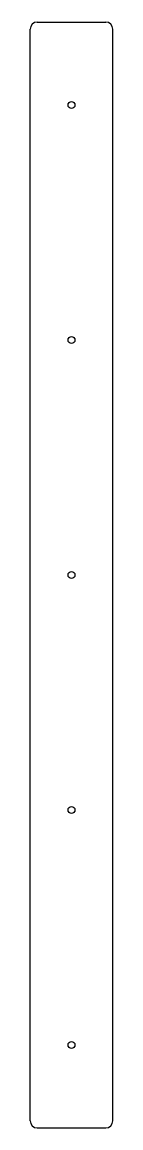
# Model space of a CAD drawing. Header units: millimetres. Extents: x -30 to 30, y -400 to 400.
import ezdxf

# ---------------------------------------------------------------- set-up
doc = ezdxf.new("R2010")
doc.units = ezdxf.units.MM

msp = doc.modelspace()

# ---------------------------------------------------------------- linework, layer by layer
for p, q in [((-25, 400, -9), (25, 400, -9)), ((-30, -395, -9), (-30, 395, -9)), ((30, -395, -9), (30, 395, -9)), ((-25, -400, -9), (25, -400, -9))]:
    msp.add_line(p, q)
for centre in [(0, 340, -9), (0, 170, -9), (0, 0, -9), (0, -170, -9), (0, -340, -9)]:
    msp.add_circle(centre, 2.5)
for centre, start, end in [((-25, 395, -9), 90, 180), ((25, 395, -9), 0, 90), ((-25, -395, -9), 180, 270), ((25, -395, -9), -90, 0)]:
    msp.add_arc(centre, 5, start, end)

doc.saveas('drawing.dxf')
